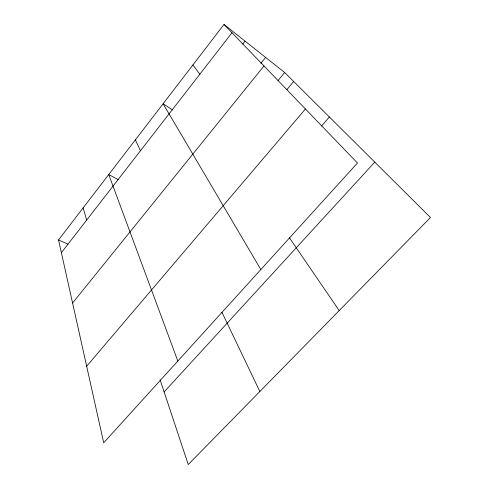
<?xml version="1.0" encoding="UTF-8"?>
<svg xmlns="http://www.w3.org/2000/svg" width="489" height="489" viewBox="0 0 489 489"><rect width="100%" height="100%" fill="white"/><g stroke="black" fill="none" stroke-linecap="round" stroke-linejoin="round"><path stroke-width="0.73" d="M224.017 24.45L357.471 163.014L103.699 442.765L58.527 239.922L224.017 24.45L284.665 72.519L430.473 217.489L188.241 464.55L160.068 379.715M61.376 252.697L232.006 32.745M242.715 44.089L245.05 41.119M260.882 63.362L265.643 57.445M72.58 303.015L263.999 65.96M277.966 80.673L284.665 72.519M286.872 89.676L293.681 81.48M86.663 366.255L305.429 108.98M321.493 126.101L329.397 116.993M164.121 391.933L374.788 162.122M58.527 239.922L68.002 244.164M118.087 179.591L108.741 174.542L177.831 361.053M172.641 109.97L163.1 103.766L260.845 269.537M192.898 64.97L199.836 74.218M289.433 237.807L339.201 310.576M221.902 312.196L259.842 391.518M135.374 139.872L140.465 150.746M83.148 207.868L86.687 220.074"/></g></svg>
